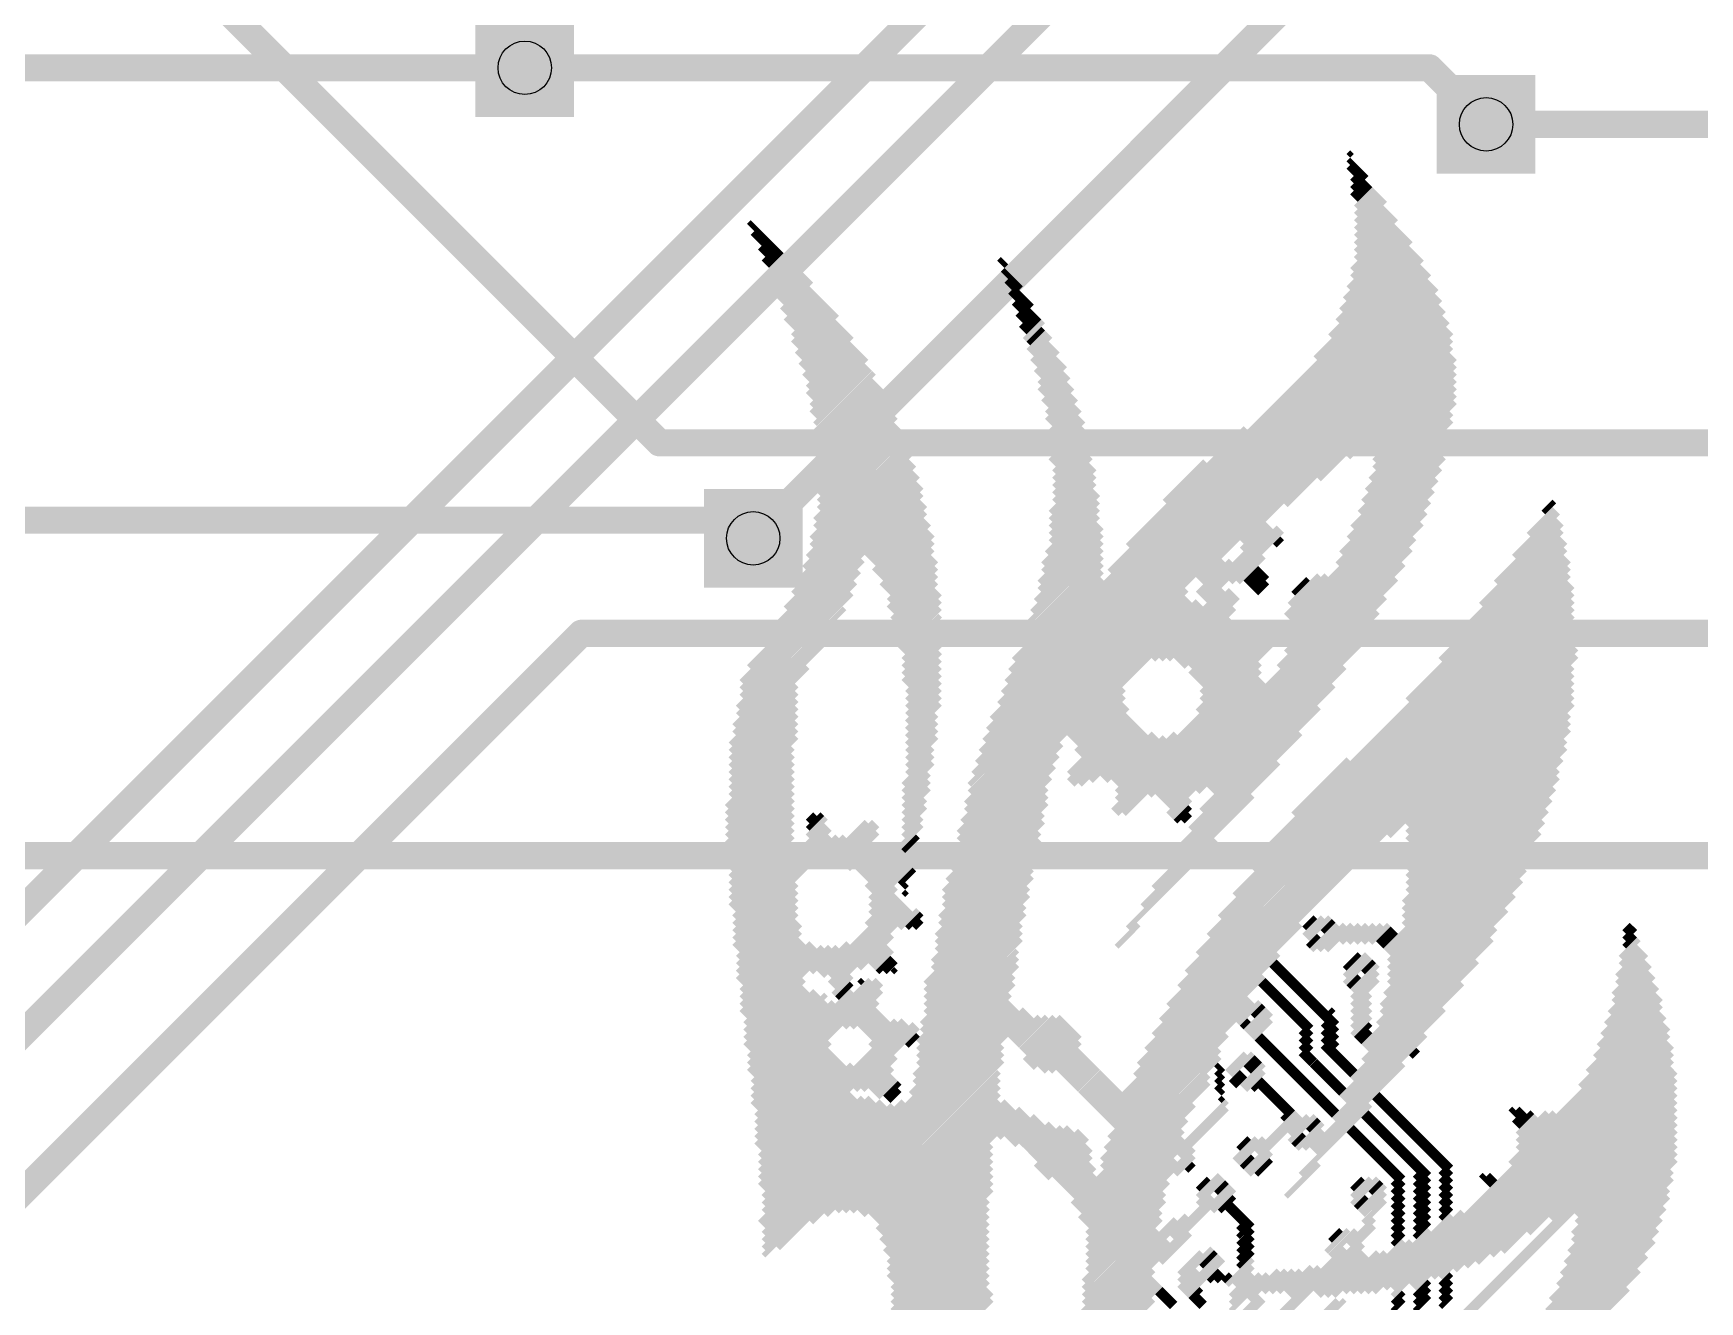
# Model space of a CAD drawing. Extents: x 4 to 288, y -28 to 191.
# Drawn here: x 188.16 to 206.87, y 48.37 to 62.62 of the extents above; entities that cross this region are included whole.
import ezdxf

# ---------------------------------------------------------------- set-up
doc = ezdxf.new("R2010")
doc.units = 0
doc.header["$MEASUREMENT"] = 0
doc.layers.get('0').update_dxf_attribs({"linetype": 'CONTINUOUS'})
for name, color, linetype in [('1', 22, 'CONTINUOUS'), ('16', 175, 'CONTINUOUS'), ('18', 82, 'CONTINUOUS'), ('20', 7, 'CONTINUOUS'), ('21', 2, 'CONTINUOUS'), ('44', 253, 'CONTINUOUS')]:
    doc.layers.add(name, color=color, linetype=linetype)

# ---------------------------------------------------------------- blocks, each defined once
blk = doc.blocks.new('RECT')
blk.add_solid([(-0.5, -0.5), (0.5, -0.5), (-0.5, 0.5), (0.5, 0.5)])
blk = doc.blocks.new('SQUAREV')
blk.add_solid([(-0.5, -0.5), (0.5, -0.5), (-0.5, 0.5), (0.5, 0.5)])

msp = doc.modelspace()

# ---------------------------------------------------------------- linework, layer by layer
at = {"layer": '1', "const_width": 0.3048}
for points in [[(182.245, 46.99), (199.39, 64.135)], [(200.66, 64.008), (178.816, 42.164)], [(202.565, 63.2714), (196.2404, 56.9468)], [(193.675, 62.23), (187.96, 62.23)], [(220.98, 61.595), (204.47, 61.595)], [(179.705, 41.275), (194.31, 55.88)], [(194.31, 55.88), (194.945, 55.88)], [(194.945, 55.88), (207.645, 55.88)]]:
    msp.add_lwpolyline(points, dxfattribs=at)
at = {"layer": '1', "const_width": 0.1524}
for points in [[(193.675, 62.1538, 1), (193.675, 62.3062)], [(204.47, 61.6712, 1), (204.47, 61.5188)], [(196.1865, 57.0007, 1), (196.2943, 56.8929)], [(194.31, 55.9562, 1), (194.31, 55.8038)], [(194.3639, 55.8261, 1), (194.2561, 55.9339)], [(194.945, 55.9562, 1), (194.945, 55.8038)], [(194.945, 55.8038, 1), (194.945, 55.9562)]]:
    msp.add_lwpolyline(points, format="xyb", dxfattribs=at)
at = {"layer": '16', "const_width": 0.3048}
for points in [[(195.1859, 58.0191), (187.6374, 65.5676)], [(203.835, 62.23), (193.675, 62.23)], [(204.47, 61.595), (203.835, 62.23)], [(213.5173, 58.0191), (195.1859, 58.0191)], [(180.975, 57.15), (196.0372, 57.15)], [(196.0372, 57.15), (196.2404, 56.9468)], [(210.628, 53.3836), (152.4436, 53.3836)]]:
    msp.add_lwpolyline(points, dxfattribs=at)
at = {"layer": '16', "const_width": 0.1524}
for points in [[(193.675, 62.3062, 1), (193.675, 62.1538)], [(203.8889, 62.2839, 1), (203.7811, 62.1761)], [(203.835, 62.1538, 1), (203.835, 62.3062)], [(204.4161, 61.5411, 1), (204.5239, 61.6489)], [(195.1859, 58.0953, 1), (195.1859, 57.9429)], [(195.132, 57.9652, 1), (195.2398, 58.073)], [(196.0911, 57.2039, 1), (195.9833, 57.0961)], [(196.0372, 57.0738, 1), (196.0372, 57.2262)], [(196.1865, 56.8929, 1), (196.2943, 57.0007)]]:
    msp.add_lwpolyline(points, format="xyb", dxfattribs=at)
at = {"layer": '20', "const_width": 0.0254}
msp.add_lwpolyline([(71.1264, 186.0347, 2.9429), (202.1142, 186.0347)], format="xyb", dxfattribs=at)
at = {"layer": '44'}
for centre in [(193.675, 62.23), (204.47, 61.595), (196.2404, 56.9468)]:
    msp.add_circle(centre, 0.3, dxfattribs=at)

# ---------------------------------------------------------------- block references
at = {"layer": '18', "xscale": 1.108, "yscale": 1.108}
for p in [(193.675, 62.23), (193.675, 62.23), (204.47, 61.595), (204.47, 61.595), (196.2404, 56.9468), (196.2404, 56.9468)]:
    msp.add_blockref('SQUAREV', p, dxfattribs=at)
at = {"layer": '21', "yscale": 0.0584, "rotation": 45}
for p, xscale in [((202.9444, 61.2629), 0.0584), ((202.9444, 61.1803), 0.0584), ((202.965, 61.1183), 0.1168), ((203.027, 61.0151), 0.1753), ((203.0477, 60.9531), 0.2337), ((203.0064, 61.077), 0.1168), ((203.0477, 60.8705), 0.2337), ((203.089, 60.8292), 0.2337), ((203.1096, 60.7672), 0.2921), ((203.1303, 60.7052), 0.3505), ((203.1509, 60.6433), 0.4089), ((203.1716, 60.5813), 0.4674), ((203.1716, 60.4987), 0.4674), ((203.1922, 60.4367), 0.5258), ((196.211, 60.478), 0.0584), ((196.2523, 60.4367), 0.0584), ((203.2129, 60.2095), 0.701), ((203.2129, 60.3748), 0.5842), ((203.2336, 60.3128), 0.6426), ((196.273, 60.3748), 0.1168), ((196.3143, 60.3335), 0.1168), ((196.3762, 60.2302), 0.1753), ((196.3556, 60.2921), 0.1168), ((196.4175, 60.1889), 0.1753), ((203.2336, 59.8997), 1.11), ((203.2336, 59.9823), 0.9931), ((203.2336, 60.0649), 0.8763), ((203.2336, 60.1476), 0.7595), ((196.4382, 60.1269), 0.2337), ((196.4795, 60.0856), 0.2337), ((196.5002, 60.0236), 0.2921), ((196.5415, 59.9823), 0.2921), ((199.02, 60.065), 0.0584), ((201.9943, 58.33), 4.9657), ((203.1303, 59.5486), 1.6358), ((203.1922, 59.6932), 1.3437), ((203.2129, 59.7964), 1.1684), ((196.6034, 59.8791), 0.3505), ((196.5828, 59.941), 0.2921), ((196.6447, 59.8377), 0.3505), ((196.6654, 59.7758), 0.4089), ((196.7067, 59.7345), 0.4089), ((201.4159, 57.5038), 6.8351), ((199.0613, 60.0236), 0.0584), ((201.4159, 57.5864), 6.7183), ((199.0613, 59.941), 0.0584), ((201.4159, 57.669), 6.6015), ((199.1026, 59.8997), 0.0584), ((199.1233, 59.8377), 0.1168), ((196.7274, 59.6725), 0.4674), ((196.748, 59.6105), 0.4089), ((196.7687, 59.5486), 0.4674), ((201.3746, 57.2146), 7.1857), ((201.3746, 57.2972), 7.0688), ((201.3746, 57.3799), 6.952), ((199.1646, 59.7964), 0.1168), ((199.1853, 59.7345), 0.1753), ((199.2059, 59.6725), 0.1168), ((196.81, 59.5073), 0.4674), ((196.8513, 59.466), 0.4674), ((196.8719, 59.404), 0.5258), ((196.8926, 59.342), 0.5842), ((196.9339, 59.3007), 0.5842), ((201.3333, 56.8428), 7.5362), ((201.3333, 56.9255), 7.4193), ((201.354, 57.0287), 7.3609), ((201.354, 57.1113), 7.2441), ((199.2266, 59.6105), 0.1753), ((199.2885, 59.5073), 0.2337), ((199.2679, 59.5692), 0.1753), ((199.3092, 59.4453), 0.1753), ((196.9546, 59.2388), 0.6426), ((196.9752, 59.1768), 0.5842), ((196.9959, 59.1148), 0.6426), ((197.0372, 59.0735), 0.6426), ((201.3333, 56.6776), 7.653), ((201.3333, 56.7602), 7.5362), ((199.3298, 59.3833), 0.2337), ((199.3711, 59.342), 0.2337), ((199.3918, 59.2801), 0.2921), ((199.4125, 59.2181), 0.2337), ((202.6346, 57.8962), 3.9726), ((197.0578, 59.0116), 0.701), ((197.0991, 58.9703), 0.701), ((197.0991, 58.8876), 0.701), ((199.4331, 59.1561), 0.2921), ((199.4744, 59.1148), 0.2921), ((199.4744, 59.0322), 0.2921), ((202.9031, 58.0821), 3.3299), ((203.1509, 58.2473), 2.6289), ((197.1198, 58.8257), 0.7595), ((197.1611, 58.7844), 0.7595), ((197.2024, 58.6604), 0.8763), ((197.1818, 58.7224), 0.8179), ((199.5157, 58.9909), 0.2921), ((199.5364, 58.9289), 0.3505), ((199.557, 58.867), 0.2921), ((199.5777, 58.805), 0.3505), ((203.3368, 58.3506), 2.1031), ((203.5021, 58.4332), 1.6358), ((203.6466, 58.4952), 1.3437), ((197.2437, 58.5365), 0.8763), ((197.2231, 58.5985), 0.8179), ((197.2644, 58.4745), 0.9347), ((199.5983, 58.7431), 0.4089), ((199.619, 58.6811), 0.3505), ((199.6397, 58.6191), 0.4089), ((203.6673, 58.4332), 1.2852), ((203.6673, 58.3506), 1.2852), ((197.285, 58.4126), 0.8763), ((197.3263, 58.2887), 0.9931), ((197.3263, 58.206), 0.9931), ((197.3057, 58.3506), 0.9347), ((199.6603, 58.5572), 0.3505), ((199.681, 58.4952), 0.4089), ((199.681, 58.4126), 0.4089), ((203.6466, 58.0821), 1.3437), ((203.6673, 58.268), 1.2852), ((203.6673, 58.1854), 1.2852), ((197.3676, 58.0821), 1.11), ((197.3676, 57.9995), 1.11), ((197.347, 58.1441), 1.0516), ((199.7429, 58.2267), 0.4674), ((199.7223, 58.3713), 0.4089), ((199.7223, 58.2887), 0.4089), ((203.626, 57.9788), 1.4021), ((197.3883, 57.9375), 1.1684), ((197.409, 57.8756), 1.2268), ((197.409, 57.7929), 1.2268), ((197.4296, 57.731), 1.2852), ((199.7429, 58.1441), 0.4674), ((199.7636, 58.0821), 0.5258), ((199.7636, 57.9995), 0.5258), ((201.1061, 57.5244), 1.8694), ((203.564, 57.7516), 1.4605), ((203.5847, 57.8549), 1.4021), ((197.4296, 57.4831), 1.5189), ((197.4296, 57.5657), 1.4021), ((197.409, 57.6277), 1.3437), ((199.8049, 57.9582), 0.5258), ((199.8049, 57.8756), 0.5258), ((203.4814, 57.5038), 1.5773), ((203.5021, 57.6071), 1.5189), ((197.409, 57.2146), 1.6942), ((197.4296, 57.3179), 1.6358), ((197.4296, 57.4005), 1.5189), ((199.8255, 57.731), 0.5842), ((199.8255, 57.6484), 0.5842), ((199.8049, 57.7929), 0.5258), ((201.0855, 57.5864), 0.6426), ((203.3988, 57.2559), 1.6942), ((203.4194, 57.3592), 1.6358), ((197.347, 56.9048), 2.1031), ((197.3676, 57.0081), 1.9279), ((197.409, 57.132), 1.811), ((199.8255, 57.4831), 0.701), ((199.8255, 57.4005), 0.701), ((199.8255, 57.5657), 0.5842), ((203.1096, 56.8841), 2.3952), ((197.1611, 56.4711), 2.7457), ((197.2644, 56.6569), 2.4536), ((197.3057, 56.7809), 2.22), ((199.8255, 57.3179), 0.701), ((199.8255, 57.2353), 0.701), ((199.8462, 57.1733), 0.7595), ((203.089, 56.7809), 2.3368), ((203.089, 56.6983), 2.22), ((197.8221, 57.0494), 0.8763), ((197.8634, 57.0081), 0.8763), ((199.8049, 56.9668), 0.8763), ((199.8255, 57.07), 0.8179), ((203.0683, 56.595), 2.1615), ((205.0925, 57.132), 0.4089), ((205.1751, 57.2972), 0.1753), ((197.884, 56.9461), 0.8179), ((197.884, 56.8635), 0.8179), ((197.9253, 56.8222), 0.8179), ((199.7842, 56.7809), 0.9347), ((199.8049, 56.7189), 0.9931), ((199.8049, 56.8841), 0.8763), ((201.6638, 56.6776), 1.11), ((201.7258, 56.6569), 1.1684), ((201.8703, 56.9668), 0.4089), ((202.9444, 56.3058), 2.2784), ((203.0063, 56.4504), 2.22), ((204.8653, 56.6569), 1.2852), ((204.9272, 56.8015), 0.9931), ((205.0305, 56.9874), 0.701), ((197.946, 56.7602), 0.7595), ((197.9666, 56.6983), 0.8179), ((197.9873, 56.6363), 0.7595), ((199.7636, 56.5124), 1.11), ((199.7842, 56.6156), 1.0516), ((202.2215, 55.5003), 4.0894), ((201.891, 56.7396), 0.8179), ((202.1389, 56.9048), 0.1168), ((204.4728, 56.0167), 2.5121), ((204.6381, 56.2645), 1.9279), ((204.762, 56.4711), 1.5773), ((196.7893, 56.0167), 1.9279), ((198.0079, 56.5743), 0.701), ((198.0079, 56.4917), 0.701), ((198.0286, 56.4297), 0.7595), ((199.7223, 56.3058), 1.2268), ((199.7429, 56.4091), 1.1684), ((202.2215, 55.4177), 3.9726), ((201.4159, 56.5124), 0.5258), ((201.3953, 56.5743), 0.3505), ((203.5227, 54.8187), 5.3162), ((201.829, 56.595), 0.4089), ((203.6053, 54.9839), 4.9657), ((203.688, 55.1492), 4.732), ((196.7687, 55.9134), 1.8694), ((198.0493, 56.3678), 0.701), ((198.0493, 56.2852), 0.701), ((199.6603, 56.0786), 1.4021), ((199.7016, 56.2025), 1.2852), ((202.2008, 55.3144), 3.7973), ((203.3781, 54.5089), 5.7252), ((203.4401, 54.6534), 5.5499), ((201.8497, 56.533), 0.2337), ((201.891, 56.4917), 0.2337), ((201.9323, 56.4504), 0.2337), ((202.4487, 56.3058), 0.6426), ((202.428, 56.3678), 0.4674), ((196.7067, 55.6862), 1.811), ((196.748, 55.8101), 1.811), ((198.0699, 56.2232), 0.6426), ((198.0699, 56.1406), 0.6426), ((198.1112, 56.0993), 0.6426), ((199.8669, 55.1285), 3.5052), ((199.6397, 55.9753), 1.4605), ((201.1268, 55.9753), 1.11), ((201.2094, 55.9753), 1.11), ((202.1802, 55.2111), 3.622), ((201.2714, 55.9547), 1.0516), ((203.2336, 54.1164), 6.2509), ((203.2749, 54.2404), 6.1341), ((203.3162, 54.3643), 5.9004), ((201.953, 56.3884), 0.1753), ((202.3867, 56.4091), 0.2337), ((196.6654, 55.5622), 1.6942), ((198.1112, 56.0167), 0.6426), ((198.1112, 55.934), 0.6426), ((199.8875, 54.9013), 3.7973), ((199.8462, 54.9426), 3.6805), ((199.8462, 55.0252), 3.5636), ((200.5278, 55.459), 2.1031), ((203.1303, 53.8479), 6.543), ((202.1182, 55.0665), 3.4468), ((203.1716, 53.9718), 6.4262), ((201.3333, 55.934), 0.9931), ((201.3333, 55.8514), 0.8763), ((202.2421, 55.1078), 2.8626), ((196.6034, 55.4177), 1.6358), ((198.1319, 55.8721), 0.5842), ((198.1319, 55.7895), 0.5842), ((203.0477, 53.6001), 6.7767), ((203.089, 53.724), 6.6599), ((201.3333, 55.7688), 0.7595), ((201.4159, 55.6862), 0.7595), ((201.3746, 55.7275), 0.6426), ((202.2628, 55.0459), 2.5705), ((196.5208, 55.2524), 1.4021), ((198.1319, 55.7068), 0.5842), ((198.1319, 55.6242), 0.5842), ((198.1319, 55.5416), 0.5842), ((202.8205, 53.125), 7.5362), ((201.2094, 54.9013), 2.5121), ((202.9857, 53.3729), 6.952), ((203.0064, 53.4761), 6.8936), ((201.4366, 55.6242), 0.701), ((201.4986, 55.6036), 0.7595), ((201.6432, 55.4177), 1.1684), ((201.6638, 55.5209), 1.11), ((201.6225, 55.5622), 0.9931), ((201.5605, 55.5829), 0.8179), ((202.2215, 54.922), 2.3368), ((198.1525, 55.4796), 0.5258), ((198.1525, 55.397), 0.5258), ((204.4315, 54.6534), 2.9794), ((204.5348, 54.6741), 2.6873), ((196.4175, 55.0665), 1.2268), ((198.1525, 55.3144), 0.5258), ((198.1525, 55.2318), 0.5258), ((201.1061, 54.7154), 2.3368), ((201.1268, 54.6534), 2.2784), ((201.1681, 54.6121), 2.1615), ((202.0769, 54.6948), 2.2784), ((204.5141, 54.5708), 2.6289), ((204.5141, 54.4882), 2.6289), ((196.3556, 54.922), 1.0516), ((196.3556, 54.8393), 1.0516), ((198.1525, 55.1492), 0.5258), ((198.1525, 55.0665), 0.5258), ((200.1147, 54.9633), 0.8179), ((201.3333, 54.6948), 1.811), ((201.953, 54.4882), 2.2784), ((204.5141, 54.4056), 2.6289), ((204.5141, 54.323), 2.6289), ((196.3556, 54.7567), 1.0516), ((196.3556, 54.6741), 1.0516), ((198.1525, 54.9839), 0.5258), ((198.1525, 54.9013), 0.5258), ((200.1354, 54.9013), 0.7595), ((200.1354, 54.8187), 0.7595), ((200.1767, 54.7774), 0.7595), ((201.8084, 54.261), 2.22), ((204.5141, 54.2404), 2.6289), ((204.5141, 54.1577), 2.6289), ((196.3556, 54.5915), 1.0516), ((196.3556, 54.5089), 1.0516), ((198.1319, 54.798), 0.4674), ((198.1319, 54.7154), 0.4674), ((200.1147, 54.6328), 0.9347), ((200.1354, 54.5708), 0.9931), ((200.1767, 54.5295), 0.9931), ((200.2386, 54.5089), 0.9347), ((204.4935, 54.0545), 2.5705), ((204.4935, 53.9718), 2.5705), ((196.3349, 54.323), 1.11), ((196.3556, 54.4262), 1.0516), ((198.1319, 54.6328), 0.4674), ((198.1319, 54.5502), 0.4674), ((199.1026, 54.0338), 1.6942), ((200.3213, 54.5089), 0.8179), ((200.4039, 54.5089), 0.701), ((200.4658, 54.4882), 0.7595), ((200.5278, 54.4676), 0.701), ((200.6517, 54.4262), 0.9347), ((200.5898, 54.4469), 0.7595), ((201.6431, 54.0132), 2.1031), ((204.4522, 53.7653), 2.5705), ((204.4935, 53.8892), 2.5705), ((196.3143, 54.2197), 1.0516), ((196.3143, 54.1371), 1.0516), ((198.0906, 54.3436), 0.4674), ((198.1112, 54.4469), 0.4089), ((199.0613, 53.9099), 1.6942), ((202.6139, 54.1577), 0.8763), ((204.4522, 53.6827), 2.5705), ((204.4315, 53.5794), 2.5121), ((196.3143, 54.0545), 1.0516), ((196.3143, 53.9718), 1.0516), ((196.3143, 53.8892), 1.0516), ((198.0906, 54.261), 0.4674), ((198.0699, 54.1577), 0.4089), ((198.9994, 53.6827), 1.6358), ((199.0407, 53.8066), 1.6358), ((201.4366, 53.724), 1.9863), ((204.3076, 53.2902), 2.7457), ((204.4109, 53.4761), 2.4536), ((196.3349, 53.8273), 0.9931), ((196.3349, 53.7446), 0.9931), ((198.0699, 54.0751), 0.4089), ((198.0699, 53.9925), 0.4089), ((198.9581, 53.5588), 1.6358), ((204.3076, 53.2076), 2.6289), ((196.3349, 53.662), 0.9931), ((196.3349, 53.5794), 0.9931), ((198.0493, 53.8892), 0.3505), ((198.0493, 53.8066), 0.3505), ((198.9581, 53.4761), 1.6358), ((198.9581, 53.3935), 1.6358), ((201.2301, 53.4348), 1.7526), ((201.0442, 53.9099), 0.2921), ((201.0648, 53.8479), 0.2337), ((204.2869, 53.1044), 2.5705), ((204.2663, 53.0011), 2.5121), ((196.3349, 53.4968), 0.9931), ((196.3349, 53.4142), 0.9931), ((196.5415, 53.2076), 1.4605), ((196.9339, 53.7653), 0.2337), ((196.8926, 53.8066), 0.1168), ((196.9546, 53.7033), 0.2921), ((197.285, 53.5381), 0.6426), ((197.3676, 53.5381), 0.6426), ((197.4296, 53.5174), 0.5842), ((198.0286, 53.7033), 0.2921), ((198.0286, 53.6207), 0.2921), ((198.9167, 53.2696), 1.6358), ((198.9167, 53.187), 1.6358), ((201.1061, 53.8066), 0.1168), ((204.2456, 52.8978), 2.4536), ((196.3349, 53.3316), 0.9931), ((196.3349, 53.2489), 0.9931), ((196.3349, 53.1663), 0.9931), ((196.5621, 53.1457), 1.5189), ((196.6034, 53.0217), 1.6358), ((196.5621, 53.063), 1.5189), ((196.3969, 53.1457), 1.0516), ((197.0991, 53.4348), 0.4674), ((197.4503, 53.4555), 0.5258), ((197.4503, 53.3729), 0.4089), ((197.8221, 53.2489), 0.7595), ((198.0079, 53.5174), 0.2337), ((198.8754, 53.063), 1.6358), ((198.8754, 52.9804), 1.6358), ((200.9409, 53.063), 1.4021), ((204.1837, 52.6706), 2.3952), ((204.225, 52.7945), 2.3952), ((197.4916, 53.3316), 0.2921), ((197.5329, 53.2902), 0.2921), ((197.5742, 53.2489), 0.2921), ((197.8014, 53.1457), 0.701), ((198.8341, 52.7739), 1.6358), ((198.8548, 52.8772), 1.5773), ((204.1424, 52.5467), 2.3952), ((197.6568, 53.1663), 0.4089), ((197.6155, 53.2076), 0.2921), ((197.8014, 53.063), 0.701), ((197.9666, 53.1457), 0.2337), ((198.7722, 52.5467), 1.6942), ((198.8135, 52.6706), 1.5773), ((204.101, 52.4228), 2.2784), ((196.3762, 52.7119), 0.9931), ((196.3969, 52.65), 0.9347), ((197.6775, 52.7739), 0.4674), ((197.6981, 52.8772), 0.4089), ((197.946, 53.0424), 0.0584), ((197.946, 52.9598), 0.0584), ((198.7515, 52.4434), 1.6358), ((198.7515, 52.3608), 1.6358), ((203.9358, 52.0923), 2.3952), ((204.0597, 52.2988), 2.2784), ((196.3969, 52.5673), 0.9347), ((196.3969, 52.4847), 0.9347), ((197.4503, 52.4641), 1.2268), ((197.5122, 52.4434), 1.1684), ((197.5329, 52.3814), 1.2268), ((197.5742, 52.3401), 1.2268), ((197.9873, 52.6706), 0.2921), ((198.7309, 52.2575), 1.5773), ((203.9152, 51.989), 2.22), ((196.3969, 52.4021), 0.9347), ((196.3969, 52.3195), 0.9347), ((196.4382, 52.2782), 0.9347), ((198.0493, 52.65), 0.2337), ((198.0906, 52.6086), 0.1168), ((198.6895, 52.051), 1.5773), ((198.7309, 52.1749), 1.5773), ((201.292, 51.5139), 3.0963), ((200.4452, 52.4847), 0.3505), ((202.5313, 52.588), 0.2921), ((202.49, 52.6293), 0.1753), ((202.5933, 52.5673), 0.3505), ((202.6552, 52.4641), 0.4089), ((202.7378, 52.4641), 0.4089), ((202.6965, 52.588), 0.1753), ((202.8205, 52.4641), 0.4089), ((202.9444, 52.5054), 0.2921), ((203.027, 52.5054), 0.2921), ((203.1096, 52.5054), 0.2921), ((203.1922, 52.5054), 0.2921), ((203.8325, 51.8238), 2.1031), ((203.2749, 52.5054), 0.2921), ((203.3368, 52.4847), 0.2337), ((206.0632, 52.5673), 0.1168), ((206.0839, 52.5054), 0.1753), ((196.4588, 52.051), 0.9931), ((196.4382, 52.1956), 0.9347), ((196.4382, 52.1129), 0.9347), ((196.5002, 52.0097), 1.11), ((197.1404, 52.2369), 0.4674), ((197.6155, 52.2988), 0.5258), ((198.6689, 51.8651), 1.6358), ((198.6895, 51.9684), 1.5773), ((202.5313, 52.4228), 0.1753), ((203.7499, 51.6585), 2.22), ((203.3781, 52.4434), 0.2337), ((206.0839, 52.3401), 0.2921), ((206.0839, 52.4228), 0.1753), ((196.6241, 51.8857), 1.3437), ((196.5828, 51.927), 1.2268), ((196.5415, 51.9683), 1.11), ((197.0372, 52.2162), 0.4089), ((197.6568, 52.2575), 0.2921), ((197.6981, 52.2162), 0.2921), ((197.7188, 52.1542), 0.2337), ((197.7807, 52.1336), 0.1753), ((198.6482, 51.7618), 1.5773), ((198.6482, 51.6792), 1.5773), ((201.1887, 51.3281), 2.6873), ((202.0976, 52.1542), 0.1168), ((203.6053, 51.4313), 2.1615), ((202.965, 52.1956), 0.2337), ((203.0064, 52.1542), 0.3505), ((203.027, 52.0923), 0.4089), ((203.1509, 52.1336), 0.1753), ((206.0839, 52.0097), 0.5258), ((206.1045, 52.1129), 0.4674), ((206.0839, 52.1749), 0.4089), ((206.0839, 52.2575), 0.2921), ((197.2437, 51.927), 0.2921), ((197.8221, 52.0923), 0.0584), ((198.6069, 51.4726), 1.5773), ((198.6482, 51.5966), 1.5773), ((201.1268, 51.1835), 2.3952), ((202.1389, 52.1129), 0.1168), ((202.1802, 52.0716), 0.1168), ((202.2215, 52.0303), 0.1168), ((202.2628, 51.989), 0.1168), ((202.9857, 51.9683), 0.1753), ((203.1096, 52.0097), 0.4089), ((203.1096, 51.927), 0.4089), ((206.0839, 51.7618), 0.7595), ((206.0839, 51.8444), 0.6426), ((206.1045, 51.9477), 0.5842), ((196.4795, 51.6585), 0.9347), ((196.4795, 51.5759), 0.9347), ((196.5621, 51.4933), 1.0516), ((196.5208, 51.5346), 0.9347), ((196.6241, 51.39), 1.2268), ((196.5828, 51.4313), 1.11), ((196.8926, 51.3281), 1.8694), ((196.9339, 51.2867), 1.9863), ((196.7893, 51.3074), 1.5773), ((196.9752, 51.2454), 1.9863), ((197.2644, 51.8651), 0.2337), ((197.4709, 51.6585), 0.5842), ((197.4503, 51.9684), 0.0584), ((198.5656, 51.2661), 1.5773), ((198.6069, 51.39), 1.5773), ((201.9736, 51.9477), 0.1168), ((202.0149, 51.9064), 0.1168), ((202.0562, 51.8651), 0.1168), ((202.0975, 51.8238), 0.1168), ((202.1389, 51.7825), 0.1168), ((202.3041, 51.9477), 0.1168), ((202.3454, 51.9064), 0.1168), ((202.3867, 51.8651), 0.1168), ((202.428, 51.8238), 0.1168), ((202.4693, 51.7825), 0.1168), ((203.5434, 51.2867), 1.8694), ((203.1096, 51.8444), 0.4089), ((203.0683, 51.7205), 0.2921), ((206.0426, 51.4726), 0.9931), ((206.0632, 51.5759), 0.9347), ((206.0632, 51.6585), 0.8179), ((196.6447, 51.3281), 1.1684), ((196.6861, 51.2867), 1.2852), ((197.7394, 50.3573), 3.9141), ((197.7601, 50.2953), 3.9726), ((197.8634, 50.316), 3.7973), ((198.0906, 50.4606), 3.3884), ((197.4916, 51.5966), 0.4089), ((197.5329, 51.5553), 0.2921), ((201.0235, 50.915), 2.3368), ((201.0235, 50.9976), 2.22), ((201.8084, 51.6172), 0.3505), ((201.891, 51.5346), 0.3505), ((201.9117, 51.6379), 0.1753), ((202.1802, 51.7411), 0.1168), ((202.2215, 51.6998), 0.1168), ((202.2628, 51.6585), 0.1168), ((202.3041, 51.6172), 0.1168), ((202.5106, 51.7411), 0.1168), ((202.552, 51.6998), 0.1168), ((202.5933, 51.6585), 0.1168), ((202.6346, 51.6172), 0.1168), ((202.6965, 51.5966), 0.1753), ((203.3781, 51.0389), 1.7526), ((203.0683, 51.6379), 0.2921), ((203.0683, 51.5553), 0.2921), ((205.9806, 51.2454), 1.2852), ((206.0219, 51.3694), 1.1684), ((197.1198, 50.7291), 2.2784), ((197.1818, 50.6258), 2.4536), ((197.1405, 50.6671), 2.3368), ((198.1938, 50.4812), 3.2131), ((197.7394, 51.1009), 0.9931), ((197.5742, 51.5139), 0.2921), ((197.6155, 51.4726), 0.2921), ((197.6981, 51.39), 0.4089), ((197.6568, 51.4313), 0.2921), ((199.2472, 51.452), 0.3505), ((199.3092, 51.4313), 0.4089), ((199.3711, 51.4107), 0.4674), ((199.4331, 51.39), 0.5258), ((199.4951, 51.3694), 0.5842), ((199.5157, 51.3074), 0.6426), ((199.557, 51.2661), 0.6426), ((199.5983, 51.2248), 0.6426), ((201.7671, 51.4933), 0.1168), ((201.9323, 51.4933), 0.3505), ((201.953, 51.4313), 0.2921), ((202.3454, 51.5759), 0.1168), ((202.3867, 51.5346), 0.1168), ((202.428, 51.4933), 0.1168), ((202.4487, 51.4313), 0.1753), ((202.6965, 51.5139), 0.1753), ((202.7172, 51.452), 0.2337), ((202.7172, 51.3694), 0.2337), ((203.0683, 51.4726), 0.2921), ((203.089, 51.4107), 0.2337), ((204.9479, 50.0475), 4.3231), ((204.9479, 49.9649), 4.3231), ((205.0718, 50.0062), 4.0894), ((205.5882, 50.7704), 2.3952), ((196.6861, 50.8737), 1.1684), ((198.0286, 51.3074), 0.1753), ((199.6603, 51.2041), 0.5842), ((199.7016, 51.1628), 0.5842), ((199.7429, 51.1215), 0.4674), ((200.8583, 50.6671), 1.9863), ((201.9323, 51.3281), 0.1168), ((201.9736, 51.2867), 0.1168), ((202.0149, 51.2454), 0.1168), ((202.4487, 51.3487), 0.1753), ((202.4487, 51.2661), 0.1753), ((203.1509, 50.7291), 1.811), ((202.7172, 51.2867), 0.2337), ((202.7378, 51.2248), 0.1753), ((203.1096, 51.3487), 0.1753), ((205.0925, 49.9442), 4.031), ((205.1957, 49.9649), 3.7389), ((196.7067, 50.7291), 1.2268), ((196.748, 50.6051), 1.3437), ((196.6861, 50.791), 1.1684), ((196.7274, 50.6671), 1.2852), ((198.1112, 50.316), 2.6289), ((198.1525, 50.2747), 2.5121), ((198.1938, 50.2334), 2.3952), ((197.6568, 50.9356), 0.5258), ((199.7842, 51.0802), 0.3505), ((199.8255, 51.0389), 0.3505), ((199.8669, 50.9976), 0.3505), ((199.9082, 50.9563), 0.3505), ((200.6517, 50.2953), 2.3368), ((200.817, 50.5432), 1.8694), ((201.6638, 51.0595), 0.2921), ((201.7258, 51.0389), 0.3505), ((201.829, 51.0595), 0.1753), ((201.8703, 51.0182), 0.1753), ((202.0562, 51.2041), 0.1168), ((202.0975, 51.1628), 0.1168), ((202.1389, 51.1215), 0.1168), ((202.1802, 51.0802), 0.1168), ((202.2215, 51.0389), 0.1168), ((202.4487, 51.1835), 0.1753), ((202.4693, 51.1215), 0.1168), ((202.5106, 51.0802), 0.1168), ((202.552, 51.0389), 0.1168), ((202.7585, 51.1628), 0.1168), ((202.7998, 51.1215), 0.1168), ((202.8411, 51.0802), 0.1168), ((202.8824, 51.0389), 0.1168), ((203.6673, 51.1628), 0.1168), ((205.2577, 49.9442), 3.6805), ((205.3403, 49.9442), 3.4468), ((205.4023, 49.9235), 3.2715), ((196.8306, 50.5225), 1.4605), ((196.7893, 50.5638), 1.3437), ((198.2145, 50.1714), 2.22), ((197.6775, 50.8737), 0.3505), ((197.6981, 50.8117), 0.2921), ((199.9495, 50.915), 0.3505), ((199.9908, 50.8737), 0.3505), ((200.6104, 50.1714), 2.1031), ((200.0321, 50.8323), 0.3505), ((200.0734, 50.791), 0.3505), ((201.4573, 51.0182), 0.0584), ((201.4779, 50.9563), 0.1168), ((201.4779, 50.8737), 0.1168), ((201.6638, 50.8943), 0.1753), ((201.7051, 50.853), 0.1753), ((201.8497, 50.915), 0.3505), ((201.8704, 50.853), 0.2921), ((202.2628, 50.9976), 0.1168), ((202.3041, 50.9563), 0.1168), ((202.3454, 50.915), 0.1168), ((202.3867, 50.8737), 0.1168), ((203.0477, 50.5432), 1.4021), ((202.5933, 50.9976), 0.1168), ((202.6346, 50.9563), 0.1168), ((202.6759, 50.915), 0.1168), ((202.7172, 50.8737), 0.1168), ((202.9237, 50.9976), 0.1168), ((202.965, 50.9563), 0.1168), ((205.4642, 49.9029), 3.0963), ((205.5675, 49.9235), 2.921), ((196.8306, 50.1921), 1.4605), ((198.2351, 50.1094), 2.1615), ((198.2765, 50.0681), 2.0447), ((198.2971, 50.0062), 1.9863), ((197.7394, 50.7704), 0.2921), ((197.8014, 50.7497), 0.2337), ((197.8221, 50.6878), 0.1753), ((200.6311, 50.1094), 2.0447), ((200.1147, 50.7497), 0.3505), ((200.156, 50.7084), 0.3505), ((200.1973, 50.6671), 0.3505), ((200.2386, 50.6258), 0.3505), ((201.4779, 50.791), 0.1168), ((201.4986, 50.7291), 0.0584), ((201.9117, 50.8117), 0.1753), ((201.9736, 50.791), 0.1168), ((202.0149, 50.7497), 0.1168), ((202.0562, 50.7084), 0.1168), ((202.0976, 50.6671), 0.1168), ((202.428, 50.8323), 0.1168), ((202.4693, 50.791), 0.1168), ((202.5106, 50.7497), 0.1168), ((202.552, 50.7084), 0.1168), ((202.5933, 50.6671), 0.1168), ((202.7585, 50.8323), 0.1168), ((202.7998, 50.791), 0.1168), ((202.8411, 50.7497), 0.1168), ((203.2542, 50.6671), 0.1168), ((205.6295, 49.9029), 2.7457), ((205.7741, 49.9649), 2.3368), ((205.898, 50.0062), 1.9863), ((196.9959, 49.9442), 1.9279), ((196.9132, 50.1094), 1.5773), ((196.8719, 50.1507), 1.4605), ((196.9752, 50.0062), 1.7526), ((197.0785, 49.8616), 2.0447), ((197.0372, 49.9029), 1.9279), ((196.9546, 50.0681), 1.6942), ((197.1405, 49.8409), 2.22), ((198.3591, 49.9029), 2.0447), ((198.3178, 49.9442), 1.9279), ((198.4004, 49.8616), 2.0447), ((198.421, 49.7996), 2.1031), ((198.483, 49.779), 2.1615), ((200.5485, 49.9442), 1.811), ((200.7757, 49.8409), 2.22), ((201.292, 50.2747), 0.7595), ((201.4986, 50.6465), 0.0584), ((202.1389, 50.6258), 0.1168), ((202.1802, 50.5845), 0.1168), ((202.2421, 50.4812), 0.1753), ((202.2215, 50.5432), 0.1168), ((202.7792, 50.1921), 1.11), ((202.6346, 50.6258), 0.1168), ((202.6759, 50.5845), 0.1168), ((202.7172, 50.5432), 0.1168), ((202.7585, 50.5019), 0.1168), ((203.2955, 50.6258), 0.1168), ((203.3368, 50.5845), 0.1168), ((203.3781, 50.5432), 0.1168), ((203.4194, 50.5019), 0.1168), ((205.4023, 49.4278), 3.3884), ((205.4023, 49.3452), 3.3884), ((204.762, 50.5225), 0.0584), ((204.824, 50.5019), 0.1168), ((199.1439, 50.3573), 0.4089), ((199.2059, 50.3366), 0.3505), ((199.2679, 50.316), 0.4089), ((199.3092, 50.2747), 0.4089), ((199.3711, 50.254), 0.3505), ((199.4331, 50.2334), 0.4089), ((199.4744, 50.1921), 0.4089), ((199.5364, 50.1714), 0.4674), ((199.5983, 50.1507), 0.5258), ((200.5278, 49.8409), 1.6358), ((202.0769, 50.1507), 0.8763), ((202.1182, 50.2747), 0.6426), ((202.4074, 50.316), 0.4089), ((202.3661, 50.3573), 0.2921), ((202.49, 50.2334), 0.4089), ((202.5313, 50.3573), 0.1753), ((202.965, 50.2953), 0.1168), ((203.1303, 50.4606), 0.1168), ((203.1716, 50.4193), 0.1168), ((203.2129, 50.3779), 0.1168), ((203.2542, 50.3366), 0.1168), ((203.2955, 50.2953), 0.1168), ((203.4608, 50.4606), 0.1168), ((203.5021, 50.4193), 0.1168), ((203.5434, 50.3779), 0.1168), ((203.5847, 50.3366), 0.1168), ((203.626, 50.2953), 0.1168), ((204.8446, 50.4399), 0.1753), ((204.9066, 50.4193), 0.2337), ((205.0305, 50.2953), 0.5842), ((204.9892, 50.3366), 0.4674), ((204.9272, 50.3573), 0.2921), ((206.0426, 49.9029), 1.5773), ((206.0426, 49.8203), 1.5773), ((199.619, 50.0888), 0.5842), ((199.681, 50.0681), 0.6426), ((199.7223, 50.0268), 0.6426), ((199.7636, 49.9855), 0.6426), ((200.5278, 49.7583), 1.5189), ((200.5278, 49.6757), 1.5189), ((201.7671, 50.0888), 0.3505), ((201.829, 50.0681), 0.4089), ((201.7464, 50.1507), 0.1753), ((202.3661, 50.1921), 0.1753), ((202.5313, 50.1921), 0.2921), ((203.0063, 50.254), 0.1168), ((203.0477, 50.2127), 0.1168), ((203.089, 50.1714), 0.1168), ((203.1303, 50.1301), 0.1168), ((203.3368, 50.254), 0.1168), ((203.3781, 50.2127), 0.1168), ((203.4194, 50.1714), 0.1168), ((203.4608, 50.1301), 0.1168), ((203.6673, 50.254), 0.1168), ((203.7086, 50.2127), 0.1168), ((203.7499, 50.1714), 0.1168), ((203.7912, 50.1301), 0.1168), ((206.0219, 49.717), 1.6358), ((206.0219, 49.6344), 1.6358), ((198.3178, 49.5311), 1.6942), ((198.3384, 49.4691), 1.6358), ((198.3384, 49.3865), 1.6358), ((199.8049, 49.9442), 0.5258), ((199.8462, 49.9029), 0.5258), ((199.8669, 49.8409), 0.4674), ((200.4865, 49.4691), 1.4021), ((200.5898, 49.4898), 1.6942), ((201.0855, 49.9029), 0.2921), ((201.7877, 49.9442), 0.1753), ((201.9323, 49.9235), 0.3505), ((201.9736, 49.8822), 0.2337), ((203.1716, 50.0888), 0.1168), ((203.2129, 50.0475), 0.1168), ((203.2542, 50.0062), 0.1168), ((203.2955, 49.9649), 0.1168), ((203.3368, 49.9235), 0.1168), ((203.5021, 50.0888), 0.1168), ((203.5434, 50.0475), 0.1168), ((203.5847, 50.0062), 0.1168), ((203.626, 49.9649), 0.1168), ((203.6673, 49.9235), 0.1168), ((203.8325, 50.0888), 0.1168), ((203.8738, 50.0475), 0.1168), ((203.9152, 50.0062), 0.1168), ((203.9565, 49.9649), 0.1168), ((203.9978, 49.9235), 0.1168), ((205.96, 49.3246), 1.811), ((205.9806, 49.4278), 1.7526), ((206.0013, 49.5311), 1.6942), ((198.3384, 49.3039), 1.6358), ((198.3384, 49.2213), 1.6358), ((199.8875, 49.779), 0.4089), ((199.9288, 49.7377), 0.4089), ((199.9495, 49.6757), 0.3505), ((201.1474, 49.8822), 0.1168), ((201.354, 49.6757), 0.3505), ((201.3746, 49.6137), 0.4089), ((201.292, 49.6963), 0.1753), ((202.4074, 49.7377), 0.5258), ((203.1096, 49.6137), 0.4089), ((203.0683, 49.655), 0.2921), ((203.027, 49.6963), 0.1753), ((203.3781, 49.8822), 0.1168), ((203.4194, 49.8409), 0.1168), ((203.4814, 49.7377), 0.1753), ((203.4608, 49.7996), 0.1168), ((203.7499, 49.7583), 0.2337), ((203.7499, 49.6757), 0.2337), ((203.7086, 49.8822), 0.1168), ((203.7293, 49.8203), 0.1753), ((204.0184, 49.8616), 0.1753), ((204.0184, 49.779), 0.1753), ((204.0184, 49.6963), 0.1753), ((204.4315, 49.779), 0.0584), ((204.4935, 49.7583), 0.1168), ((204.5348, 49.717), 0.1168), ((205.8773, 49.0767), 1.9279), ((205.9186, 49.2006), 1.811), ((198.3591, 49.1593), 1.5773), ((198.3591, 49.0767), 1.5773), ((200.755, 48.8289), 2.3952), ((200.4245, 49.1593), 1.2268), ((200.4452, 49.2626), 1.2852), ((201.5192, 49.5105), 0.3505), ((201.4986, 49.655), 0.1753), ((203.1922, 49.5311), 0.4089), ((203.2129, 49.4691), 0.3505), ((203.2336, 49.655), 0.1753), ((203.4814, 49.655), 0.1753), ((203.4814, 49.5724), 0.1753), ((203.7499, 49.5931), 0.2337), ((203.7499, 49.5105), 0.2337), ((204.0184, 49.6137), 0.1753), ((204.0184, 49.5311), 0.1753), ((205.836, 48.9528), 1.9279), ((198.3384, 48.9734), 1.5189), ((198.3384, 48.8908), 1.5189), ((200.3832, 48.9528), 1.2268), ((200.4039, 49.0561), 1.2852), ((201.1681, 49.3246), 0.6426), ((201.5605, 49.4691), 0.2337), ((201.6018, 49.4278), 0.1168), ((201.6431, 49.3865), 0.1168), ((201.6845, 49.3452), 0.1168), ((203.0683, 49.4898), 0.1753), ((203.2129, 49.3865), 0.3505), ((203.7706, 48.9528), 1.2268), ((203.4814, 49.4898), 0.1753), ((203.4814, 49.4072), 0.1753), ((203.4814, 49.3246), 0.1753), ((203.7499, 49.4278), 0.2337), ((203.7499, 49.3452), 0.2337), ((204.0184, 49.4485), 0.1753), ((204.0184, 49.3659), 0.1753), ((205.7328, 48.6843), 2.1031), ((205.7947, 48.8289), 2.0447), ((198.3384, 48.8082), 1.5189), ((198.3591, 48.7462), 1.4605), ((200.5071, 48.7462), 1.6942), ((200.4452, 48.7669), 1.5189), ((200.3832, 48.8702), 1.2268), ((201.7464, 49.2419), 0.1753), ((201.7671, 49.18), 0.2337), ((201.7258, 49.3039), 0.1168), ((202.552, 48.5603), 1.8694), ((203.0683, 49.1593), 0.4089), ((203.6466, 48.9115), 1.2268), ((203.4814, 49.2419), 0.1753), ((203.4814, 49.1593), 0.1753), ((203.7499, 49.2626), 0.2337), ((203.7499, 49.18), 0.2337), ((205.6914, 48.5603), 2.1031), ((198.3591, 48.6636), 1.4605), ((198.3591, 48.581), 1.4605), ((198.3591, 48.4984), 1.4605), ((200.4039, 48.5603), 1.4021), ((200.3626, 48.7669), 1.1684), ((200.9822, 48.9734), 0.4674), ((201.7671, 49.0974), 0.2337), ((201.7671, 49.0147), 0.2337), ((201.7671, 48.9321), 0.2337), ((202.8205, 48.7462), 0.7595), ((202.7998, 49.0561), 0.3505), ((202.8618, 49.0354), 0.4089), ((202.7792, 49.118), 0.1753), ((203.2542, 48.7669), 0.8179), ((203.3368, 48.7669), 0.8179), ((203.4814, 48.8289), 0.9931), ((203.4814, 49.0767), 0.1753), ((205.5469, 48.2505), 2.2784), ((205.6295, 48.4158), 2.1615), ((198.3797, 48.4364), 1.4021), ((198.3797, 48.3538), 1.4021), ((201.1474, 48.8082), 0.3505), ((201.2094, 48.7875), 0.5258), ((201.2714, 48.6843), 0.5842), ((201.3127, 48.643), 0.5842), ((201.354, 48.8495), 0.2337), ((201.7051, 48.7049), 0.4089), ((201.7671, 48.8495), 0.2337), ((202.3454, 48.4364), 1.5189), ((202.8411, 48.6843), 0.701), ((202.9031, 48.6636), 0.6426), ((203.0064, 48.6843), 0.701), ((203.1096, 48.7049), 0.6426), ((205.4436, 48.0646), 2.3368), ((198.3797, 48.2712), 1.4021), ((198.3797, 48.1886), 1.4021), ((200.3006, 48.2918), 1.2268), ((200.3006, 48.2092), 1.2268), ((201.1268, 48.6223), 0.2921), ((201.4159, 48.6636), 0.1753), ((201.4779, 48.643), 0.1168), ((201.5605, 48.643), 0.1168), ((201.8084, 48.4777), 0.5842), ((201.7671, 48.519), 0.4674), ((201.7258, 48.5603), 0.3505), ((201.7464, 48.6636), 0.2921), ((201.9736, 48.5603), 0.4674), ((202.0976, 48.6016), 0.3505), ((202.1802, 48.6016), 0.3505), ((202.2628, 48.6016), 0.3505), ((202.3661, 48.6223), 0.4089), ((202.428, 48.6016), 0.4674), ((204.0184, 48.6223), 0.1753), ((205.3403, 47.8787), 2.3952), ((198.421, 47.982), 1.4021), ((198.4004, 48.1266), 1.3437), ((198.4004, 48.044), 1.3437), ((200.3213, 48.0646), 1.4021), ((200.3213, 48.1472), 1.2852), ((200.817, 48.4777), 0.1168), ((200.8583, 48.4364), 0.1168), ((201.2094, 48.4571), 0.1753), ((203.4814, 48.4158), 0.1753), ((203.7499, 48.519), 0.2337), ((203.7499, 48.4364), 0.2337), ((204.0184, 48.5397), 0.1753), ((204.0184, 48.4571), 0.1753), ((205.3816, 47.8374), 1.9279), ((198.421, 47.8994), 1.4021), ((200.2799, 47.9407), 1.2852), ((200.8996, 48.3951), 0.1168), ((200.9409, 48.3538), 0.1168), ((201.2301, 48.3951), 0.1168), ((201.2714, 48.3538), 0.1168), ((201.8084, 48.3125), 0.3505), ((201.8704, 48.2918), 0.2921), ((202.6965, 48.2918), 0.2921), ((202.7585, 48.2712), 0.3505), ((203.4814, 48.3331), 0.1753), ((203.7499, 48.3538), 0.2337), ((204.0184, 48.3745), 0.1753)]:
    msp.add_blockref('RECT', p, dxfattribs=dict(at, xscale=xscale))

doc.saveas('drawing.dxf')
